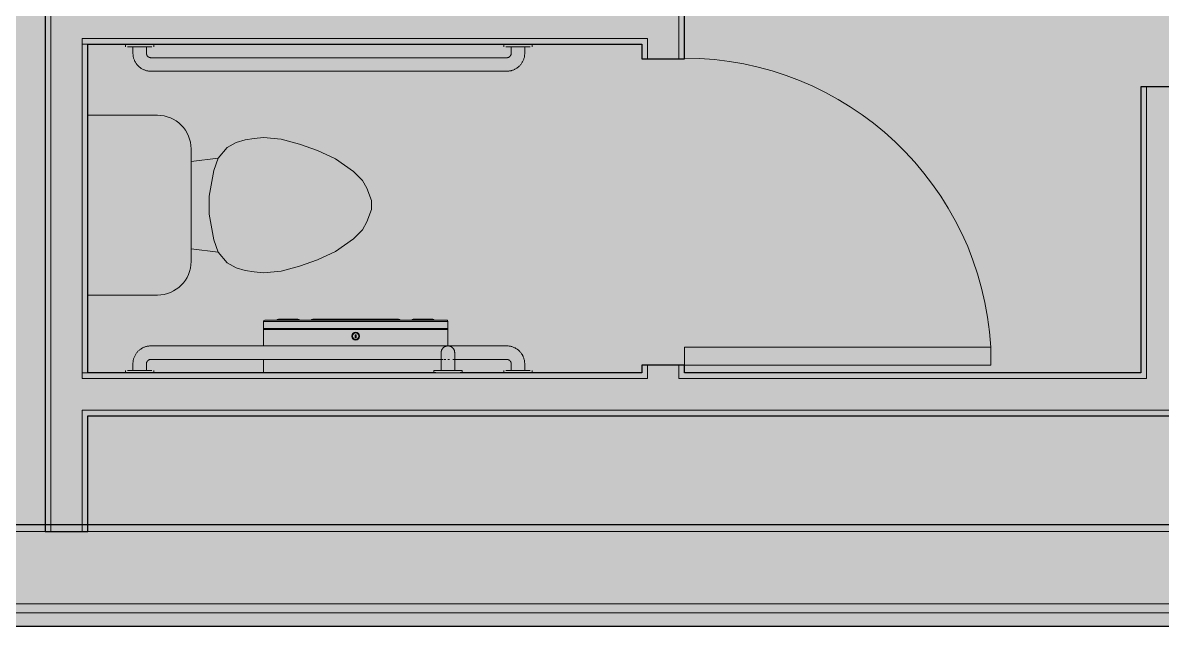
# Model space of a CAD drawing. Header units: inches. Extents: x -214893 to 4876, y -128673 to 1880.
# Drawn here: x 758.1 to 884.6, y -699 to -632 of the extents above; entities that cross this region are included whole.
import ezdxf

# ---------------------------------------------------------------- set-up
doc = ezdxf.new("R2010")
doc.units = ezdxf.units.IN
doc.header["$MEASUREMENT"] = 0
doc.linetypes.add('Grid Line 1_2_', pattern=[0.875, 0.5, -0.125, 0.125, -0.125])
for name, color, linetype, lineweight in [('A-DETL-GENF', 92, 'Continuous', 9), ('A-DOOR', 31, 'Continuous', 9), ('A-WALL', 113, 'Continuous', 9), ('I-WALL', 2, 'Continuous', 9), ('L-SITE-WALL', 31, 'Continuous', 9), ('P-SANR-FIXT', 6, 'Continuous', 9), ('Q-SPCQ', 91, 'Continuous', 9), ('S-GRID', 1, 'Continuous', 9)]:
    doc.layers.add(name, color=color, linetype=linetype, lineweight=lineweight)

# ---------------------------------------------------------------- blocks, each defined once
blk = doc.blocks.new('Open Source Metal Building_Exterior_rvt-1-Floor Plan - Warehouse')
at = {"layer": 'A-WALL', "color": 7}
for p, q in [((1138.4, -688.46), (421.56, -688.46)), ((1138.4, -696.46), (421.56, -696.46)), ((1138.4, -697.46), (421.56, -697.46))]:
    blk.add_line(p, q, dxfattribs=at)
at = {"layer": 'L-SITE-WALL', "color": 250, "lineweight": 25}
for p, q in [((1138.4, -687.71), (421.56, -687.71)), ((421.56, -698.96), (1138.4, -698.96))]:
    blk.add_line(p, q, dxfattribs=at)
at = {"layer": 'S-GRID', "linetype": 'Grid Line 1_2_'}
blk.add_line((4876.31, -696.46), (-2389.53, -696.46), dxfattribs=at)
blk = doc.blocks.new('Single-Flush - 34_ x 80_-711724-Floor Plan - Warehouse')
at = {"layer": 'A-DOOR', "lineweight": 13}
for p, q in [((15, 2.37), (15, 36.38)), ((17, 36.38), (15, 36.38)), ((17, 2.37), (17, 36.38)), ((17, 2.37), (15, 2.37))]:
    blk.add_line(p, q, dxfattribs=at)
at = {"layer": 'A-DOOR'}
blk.add_arc((17, 2.37), 34.07, 93.3657, 180, dxfattribs=at)
blk = doc.blocks.new('Toilet-Domestic-3D - Toilet-Domestic-3D-V24-Floor Plan - Warehouse')
at = {"layer": 'P-SANR-FIXT'}
for p, q in [((-9.98, 11.75), (-9.98, 19.48)), ((9.98, 19.48), (9.98, 11.75)), ((6.25, 8.02), (-6.25, 8.02)), ((-4.86, 8.02), (-5.21, 5)), ((4.86, 8.02), (5.21, 5)), ((-3.84, 5.5), (-5.21, 5)), ((-1, 6), (-3.84, 5.5)), ((1, 6), (-1, 6)), ((3.84, 5.5), (1, 6)), ((5.21, 5), (3.84, 5.5)), ((-6.4, 4), (-6.97, 3)), ((-5.21, 5), (-6.4, 4)), ((6.4, 4), (5.21, 5)), ((6.97, 3), (6.4, 4)), ((-6.97, 3), (-7.24, 2)), ((7.24, 2), (6.97, 3)), ((-7.24, 2), (-7.41, 1)), ((7.41, 1), (7.24, 2)), ((-7.41, 1), (-7.5, 0)), ((-7.5, 0), (-7.33, -1.99)), ((7.33, -1.99), (7.5, 0)), ((7.5, 0), (7.41, 1)), ((-7.33, -1.99), (-6.79, -4)), ((6.79, -4), (7.33, -1.99)), ((-6.79, -4), (-6.06, -6)), ((6.06, -6), (6.79, -4)), ((-6.06, -6), (-5.13, -8)), ((5.13, -8), (6.06, -6)), ((-5.13, -8), (-3.74, -10)), ((3.74, -10), (5.13, -8)), ((-3.74, -10), (-2.74, -11)), ((2.74, -11), (3.74, -10)), ((-2.74, -11), (-1.87, -11.5)), ((1.87, -11.5), (2.74, -11)), ((-1.87, -11.5), (-0.5, -12)), ((-0.5, -12), (0.5, -12)), ((0.5, -12), (1.87, -11.5))]:
    blk.add_line(p, q, dxfattribs=at)
for centre, start, end in [((-6.25, 11.75), 180, 270), ((6.25, 11.75), 270, 360)]:
    blk.add_arc(centre, 3.73, start, end, dxfattribs=at)
blk = doc.blocks.new('817_Grab_Bars - 8170-001420-V25-Floor Plan - Warehouse')
at = {"layer": 'Q-SPCQ'}
for p, q in [((811.86, -667.84), (772.36, -667.84)), ((770.36, -669.84), (770.36, -670.55)), ((771.86, -670.55), (771.86, -669.84)), ((772.36, -669.34), (804.79, -669.34)), ((804.93, -669.34), (805.1, -669.34)), ((805.34, -669.34), (805.51, -669.34)), ((805.88, -669.34), (811.86, -669.34)), ((812.36, -669.84), (812.36, -670.55)), ((813.86, -670.55), (813.86, -669.84)), ((769.55, -670.55), (769.55, -670.84)), ((769.76, -670.55), (771.11, -670.55)), ((771.11, -670.55), (772.46, -670.55)), ((772.67, -670.84), (772.67, -670.55)), ((811.55, -670.55), (811.55, -670.84)), ((811.76, -670.55), (813.11, -670.55)), ((813.11, -670.55), (814.46, -670.55)), ((814.67, -670.84), (814.67, -670.55))]:
    blk.add_line(p, q, dxfattribs=at)
at = {"layer": 'Q-SPCQ', "flags": 128}
for points in [[(772.36, -667.84), (772.28, -667.84), (772.2, -667.84), (772.12, -667.85), (772.04, -667.86), (771.96, -667.88), (771.88, -667.89), (771.81, -667.91), (771.73, -667.94), (771.65, -667.96), (771.58, -667.99), (771.51, -668.03), (771.44, -668.06), (771.37, -668.1), (771.3, -668.14), (771.23, -668.19), (771.17, -668.23), (771.1, -668.28), (771.04, -668.33), (770.98, -668.39), (770.92, -668.44), (770.87, -668.5), (770.82, -668.56), (770.77, -668.62), (770.72, -668.69), (770.68, -668.76), (770.63, -668.82), (770.6, -668.89), (770.56, -668.96), (770.53, -669.04), (770.5, -669.11), (770.47, -669.19), (770.44, -669.26), (770.42, -669.34), (770.4, -669.42), (770.39, -669.5), (770.38, -669.58), (770.37, -669.65), (770.36, -669.73), (770.36, -669.81), (770.36, -669.84)], [(813.86, -669.84), (813.86, -669.76), (813.85, -669.68), (813.85, -669.6), (813.83, -669.52), (813.82, -669.44), (813.8, -669.36), (813.78, -669.28), (813.76, -669.21), (813.73, -669.13), (813.7, -669.06), (813.67, -668.98), (813.63, -668.91), (813.6, -668.84), (813.55, -668.77), (813.51, -668.71), (813.46, -668.64), (813.41, -668.58), (813.36, -668.52), (813.31, -668.46), (813.25, -668.4), (813.19, -668.35), (813.13, -668.29), (813.07, -668.24), (813.01, -668.2), (812.94, -668.15), (812.87, -668.11), (812.8, -668.07), (812.73, -668.04), (812.66, -668), (812.58, -667.97), (812.51, -667.94), (812.43, -667.92), (812.36, -667.9), (812.28, -667.88), (812.2, -667.87), (812.12, -667.85), (812.04, -667.84), (811.96, -667.84), (811.88, -667.84), (811.86, -667.84)], [(771.86, -669.84), (771.86, -669.82), (771.86, -669.8), (771.86, -669.78), (771.87, -669.76), (771.87, -669.74), (771.87, -669.72), (771.88, -669.7), (771.88, -669.68), (771.89, -669.66), (771.9, -669.64), (771.91, -669.62), (771.92, -669.61), (771.93, -669.59), (771.94, -669.57), (771.95, -669.55), (771.96, -669.54), (771.97, -669.52), (771.98, -669.51), (772, -669.49), (772.01, -669.48), (772.03, -669.46), (772.04, -669.45), (772.06, -669.44), (772.07, -669.43), (772.09, -669.42), (772.11, -669.4), (772.12, -669.39), (772.14, -669.39), (772.16, -669.38), (772.18, -669.37), (772.2, -669.36), (772.22, -669.36), (772.24, -669.35), (772.25, -669.35), (772.27, -669.34), (772.29, -669.34), (772.31, -669.34), (772.33, -669.34), (772.35, -669.34), (772.36, -669.34)], [(811.86, -669.34), (811.88, -669.34), (811.9, -669.34), (811.92, -669.34), (811.94, -669.34), (811.96, -669.35), (811.98, -669.35), (812, -669.36), (812.02, -669.36), (812.04, -669.37), (812.05, -669.38), (812.07, -669.38), (812.09, -669.39), (812.11, -669.4), (812.13, -669.41), (812.14, -669.42), (812.16, -669.43), (812.17, -669.45), (812.19, -669.46), (812.2, -669.47), (812.22, -669.49), (812.23, -669.5), (812.24, -669.52), (812.26, -669.53), (812.27, -669.55), (812.28, -669.57), (812.29, -669.58), (812.3, -669.6), (812.31, -669.62), (812.32, -669.64), (812.33, -669.65), (812.33, -669.67), (812.34, -669.69), (812.34, -669.71), (812.35, -669.73), (812.35, -669.75), (812.36, -669.77), (812.36, -669.79), (812.36, -669.81), (812.36, -669.83), (812.36, -669.84)]]:
    blk.add_lwpolyline(points, dxfattribs=at)
blk = doc.blocks.new('817_Grab_Bars - 8170-001420-V8-Floor Plan - Warehouse')
at = {"layer": 'Q-SPCQ'}
for p, q in [((826.86, -454.9), (826.58, -454.9)), ((826.58, -456.46), (826.58, -455.11)), ((826.58, -455.71), (825.86, -455.71)), ((826.58, -457.81), (826.58, -456.46)), ((823.86, -457.71), (823.86, -497.21)), ((825.36, -497.21), (825.36, -457.71)), ((825.86, -457.21), (826.58, -457.21)), ((826.58, -458.02), (826.86, -458.02)), ((826.86, -496.9), (826.58, -496.9)), ((826.58, -498.46), (826.58, -497.11)), ((826.58, -497.71), (825.86, -497.71)), ((825.86, -499.21), (826.58, -499.21)), ((826.58, -499.81), (826.58, -498.46)), ((826.58, -500.02), (826.86, -500.02))]:
    blk.add_line(p, q, dxfattribs=at)
at = {"layer": 'Q-SPCQ', "flags": 128}
for points in [[(825.86, -455.71), (825.78, -455.71), (825.7, -455.72), (825.62, -455.73), (825.54, -455.74), (825.46, -455.75), (825.38, -455.77), (825.31, -455.79), (825.23, -455.81), (825.15, -455.84), (825.08, -455.87), (825.01, -455.9), (824.94, -455.94), (824.87, -455.98), (824.8, -456.02), (824.73, -456.06), (824.67, -456.11), (824.6, -456.16), (824.54, -456.21), (824.48, -456.26), (824.42, -456.32), (824.37, -456.38), (824.32, -456.44), (824.27, -456.5), (824.22, -456.56), (824.18, -456.63), (824.13, -456.7), (824.1, -456.77), (824.06, -456.84), (824.03, -456.91), (824, -456.99), (823.97, -457.06), (823.94, -457.14), (823.92, -457.21), (823.9, -457.29), (823.89, -457.37), (823.88, -457.45), (823.87, -457.53), (823.86, -457.61), (823.86, -457.69), (823.86, -457.71)], [(825.36, -457.71), (825.36, -457.69), (825.36, -457.67), (825.36, -457.65), (825.37, -457.63), (825.37, -457.61), (825.37, -457.59), (825.38, -457.57), (825.38, -457.55), (825.39, -457.53), (825.4, -457.52), (825.41, -457.5), (825.42, -457.48), (825.43, -457.46), (825.44, -457.45), (825.45, -457.43), (825.46, -457.41), (825.47, -457.4), (825.48, -457.38), (825.5, -457.37), (825.51, -457.35), (825.53, -457.34), (825.54, -457.33), (825.56, -457.31), (825.57, -457.3), (825.59, -457.29), (825.61, -457.28), (825.62, -457.27), (825.64, -457.26), (825.66, -457.25), (825.68, -457.24), (825.7, -457.24), (825.72, -457.23), (825.74, -457.23), (825.75, -457.22), (825.77, -457.22), (825.79, -457.22), (825.81, -457.21), (825.83, -457.21), (825.85, -457.21), (825.86, -457.21)], [(823.86, -497.21), (823.86, -497.29), (823.87, -497.37), (823.87, -497.45), (823.89, -497.53), (823.9, -497.61), (823.92, -497.69), (823.94, -497.76), (823.96, -497.84), (823.99, -497.92), (824.02, -497.99), (824.05, -498.06), (824.09, -498.13), (824.12, -498.2), (824.16, -498.27), (824.21, -498.34), (824.26, -498.41), (824.3, -498.47), (824.36, -498.53), (824.41, -498.59), (824.47, -498.65), (824.52, -498.7), (824.59, -498.75), (824.65, -498.8), (824.71, -498.85), (824.78, -498.89), (824.85, -498.94), (824.92, -498.97), (824.99, -499.01), (825.06, -499.04), (825.13, -499.07), (825.21, -499.1), (825.29, -499.13), (825.36, -499.15), (825.44, -499.17), (825.52, -499.18), (825.6, -499.19), (825.68, -499.2), (825.76, -499.21), (825.84, -499.21), (825.86, -499.21)], [(825.86, -497.71), (825.84, -497.71), (825.82, -497.71), (825.8, -497.71), (825.78, -497.7), (825.76, -497.7), (825.74, -497.7), (825.72, -497.69), (825.7, -497.69), (825.68, -497.68), (825.66, -497.67), (825.65, -497.66), (825.63, -497.65), (825.61, -497.64), (825.59, -497.63), (825.58, -497.62), (825.56, -497.61), (825.55, -497.6), (825.53, -497.59), (825.52, -497.57), (825.5, -497.56), (825.49, -497.54), (825.47, -497.53), (825.46, -497.51), (825.45, -497.5), (825.44, -497.48), (825.43, -497.46), (825.42, -497.45), (825.41, -497.43), (825.4, -497.41), (825.39, -497.39), (825.39, -497.37), (825.38, -497.35), (825.38, -497.33), (825.37, -497.32), (825.37, -497.3), (825.36, -497.28), (825.36, -497.26), (825.36, -497.24), (825.36, -497.22), (825.36, -497.21)]]:
    blk.add_lwpolyline(points, dxfattribs=at)
blk = doc.blocks.new('Dispenser-Toilet_Tissue-Frost_Products_LTD_-Jumbo-169 - Steel-Brushed-Stainless_Steel-711843-Floor Plan - Warehouse')
at = {"layer": 'Q-SPCQ', "lineweight": 13}
for p, q in [((765.36, -535.69), (766.89, -535.69)), ((768.33, -535.69), (770.2, -535.69)), ((770.2, -556.19), (770.2, -535.69)), ((770.26, -535.75), (770.26, -556.13)), ((770.26, -535.75), (770.29, -535.75)), ((770.29, -535.69), (771.06, -535.69)), ((770.29, -535.75), (770.29, -535.69)), ((770.29, -556.13), (770.29, -535.75)), ((771.06, -535.69), (771.06, -556.19)), ((771.22, -535.85), (771.22, -537.2)), ((771.22, -537.2), (771.22, -554.67)), ((771.32, -537.36), (771.32, -539.53)), ((771.22, -539.69), (771.22, -541)), ((771.32, -541.18), (771.32, -550.69)), ((769.26, -545.9), (769.6, -545.9)), ((769.26, -545.98), (769.26, -545.9)), ((769.6, -545.98), (769.26, -545.98)), ((769.6, -545.9), (769.6, -545.98)), ((771.22, -550.87), (771.22, -552.18)), ((771.32, -552.34), (771.32, -554.51)), ((771.22, -554.67), (771.22, -556.03)), ((770.2, -556.19), (768.33, -556.19)), ((770.29, -556.13), (770.26, -556.13)), ((770.29, -556.19), (770.29, -556.13)), ((771.06, -556.19), (770.29, -556.19))]:
    blk.add_line(p, q, dxfattribs=at)
for radius in [0.438, 0.357]:
    blk.add_circle((769.44, -545.94), radius, dxfattribs=at)
for centre, radius, start, end in [((770.2, -535.75), 0.0601, 2.6815, 90), ((771.06, -535.85), 0.16, 0.9981, 90), ((771.14, -537.36), 0.18, 0, 63.6122), ((771.2, -538.91), 0.118, 10.8116, 82.3569), ((771.17, -538.91), 0.151, 289.6347, 357.321), ((771.14, -538.94), 0.18, 296.3916, 0), ((771.17, -538.93), 0.151, 289.6274, 356.8333), ((771.2, -539.51), 0.119, 10.0401, 81.5195), ((771.17, -539.51), 0.151, 289.6341, 357.321), ((771.17, -539.52), 0.151, 289.6341, 357.321), ((771.14, -539.53), 0.18, 296.3878, 0), ((771.1, -541.18), 0.22, 0, 56.9443), ((771.1, -550.69), 0.22, 303.0557, 0), ((771.14, -552.34), 0.18, 0, 63.6122), ((771.17, -552.35), 0.151, 2.679, 70.3659), ((771.17, -552.36), 0.151, 2.679, 70.3659), ((771.2, -552.36), 0.119, 278.4805, 349.9599), ((771.14, -552.93), 0.18, 0, 63.6122), ((771.17, -552.94), 0.151, 3.1669, 70.3659), ((771.17, -552.96), 0.151, 2.679, 70.3659), ((771.2, -552.96), 0.118, 277.6431, 349.1884), ((771.14, -554.51), 0.18, 296.3878, 0), ((770.2, -556.13), 0.06, 270, 0), ((771.06, -556.03), 0.16, 270, 0)]:
    blk.add_arc(centre, radius, start, end, dxfattribs=at)
blk = doc.blocks.new('817_Grab_Bars - 8170-001180-V26-Floor Plan - Warehouse')
at = {"layer": 'Q-SPCQ'}
for p, q in [((804.59, -669.84), (804.59, -670.55)), ((804.59, -669.84), (804.59, -670.55)), ((806.09, -670.55), (806.09, -669.84)), ((806.09, -670.55), (806.09, -669.84)), ((803.77, -670.55), (803.77, -670.84)), ((803.77, -670.55), (803.77, -670.84)), ((803.77, -670.55), (806.9, -670.55)), ((803.98, -670.55), (803.77, -670.55)), ((803.77, -670.55), (803.98, -670.55)), ((803.98, -670.55), (803.77, -670.55)), ((806.9, -670.84), (803.77, -670.84)), ((803.77, -670.84), (803.98, -670.84)), ((806.9, -670.55), (806.69, -670.55)), ((806.69, -670.55), (806.9, -670.55)), ((806.9, -670.55), (806.69, -670.55)), ((806.69, -670.84), (806.9, -670.84)), ((806.9, -670.84), (806.9, -670.55)), ((806.9, -670.84), (806.9, -670.55))]:
    blk.add_line(p, q, dxfattribs=at)
at = {"layer": 'Q-SPCQ', "flags": 128}
for points in [[(804.59, -668.59), (804.59, -668.56), (804.59, -668.53), (804.59, -668.5), (804.6, -668.47), (804.6, -668.44), (804.61, -668.41), (804.61, -668.38), (804.62, -668.35), (804.63, -668.32), (804.64, -668.29), (804.66, -668.27), (804.67, -668.24), (804.68, -668.21), (804.7, -668.19), (804.72, -668.16), (804.73, -668.14), (804.75, -668.11), (804.77, -668.09), (804.79, -668.07), (804.81, -668.05), (804.84, -668.03), (804.86, -668.01), (804.88, -667.99), (804.91, -667.97), (804.93, -667.95), (804.96, -667.94), (804.98, -667.92), (805.01, -667.91), (805.04, -667.9), (805.06, -667.89), (805.09, -667.88), (805.12, -667.87), (805.15, -667.86), (805.18, -667.85), (805.21, -667.85), (805.24, -667.84), (805.27, -667.84), (805.3, -667.84), (805.33, -667.84), (805.34, -667.84)], [(805.34, -667.84), (805.37, -667.84), (805.4, -667.84), (805.43, -667.84), (805.46, -667.85), (805.48, -667.85), (805.51, -667.86), (805.54, -667.87), (805.57, -667.87), (805.6, -667.88), (805.63, -667.9), (805.66, -667.91), (805.68, -667.92), (805.71, -667.94), (805.73, -667.95), (805.76, -667.97), (805.78, -667.98), (805.81, -668), (805.83, -668.02), (805.85, -668.04), (805.87, -668.06), (805.89, -668.09), (805.91, -668.11), (805.93, -668.13), (805.95, -668.16), (805.97, -668.18), (805.98, -668.21), (806, -668.23), (806.01, -668.26), (806.02, -668.29), (806.03, -668.31), (806.05, -668.34), (806.05, -668.37), (806.06, -668.4), (806.07, -668.43), (806.07, -668.46), (806.08, -668.49), (806.08, -668.52), (806.08, -668.55), (806.09, -668.58), (806.09, -668.59)], [(804.59, -668.59), (804.59, -668.59), (804.59, -668.59), (804.59, -668.59), (804.59, -668.6), (804.59, -668.61), (804.59, -668.62), (804.59, -668.63), (804.59, -668.65), (804.59, -668.67), (804.59, -668.68), (804.59, -668.7), (804.59, -668.73), (804.59, -668.75), (804.59, -668.78), (804.59, -668.8), (804.59, -668.83), (804.59, -668.86), (804.59, -668.9), (804.59, -668.93), (804.59, -668.97), (804.59, -669), (804.59, -669.04), (804.59, -669.08), (804.59, -669.12), (804.59, -669.16), (804.59, -669.2), (804.59, -669.25), (804.59, -669.29), (804.59, -669.34), (804.59, -669.38), (804.59, -669.43), (804.59, -669.48), (804.59, -669.53), (804.59, -669.57), (804.59, -669.62), (804.59, -669.67), (804.59, -669.72), (804.59, -669.77), (804.59, -669.82), (804.59, -669.84)], [(804.59, -669.84), (804.59, -669.79), (804.59, -669.74), (804.59, -669.69), (804.59, -669.64), (804.59, -669.59), (804.59, -669.54), (804.59, -669.49), (804.59, -669.44), (804.59, -669.4), (804.59, -669.35), (804.59, -669.3), (804.59, -669.26), (804.59, -669.21), (804.59, -669.17), (804.59, -669.13), (804.59, -669.09), (804.59, -669.05), (804.59, -669.01), (804.59, -668.97), (804.59, -668.94), (804.59, -668.91), (804.59, -668.87), (804.59, -668.84), (804.59, -668.81), (804.59, -668.78), (804.59, -668.76), (804.59, -668.73), (804.59, -668.71), (804.59, -668.69), (804.59, -668.67), (804.59, -668.65), (804.59, -668.64), (804.59, -668.63), (804.59, -668.61), (804.59, -668.6), (804.59, -668.6), (804.59, -668.59), (804.59, -668.59), (804.59, -668.59)], [(806.09, -669.84), (806.09, -669.79), (806.09, -669.74), (806.09, -669.69), (806.09, -669.64), (806.09, -669.59), (806.09, -669.54), (806.09, -669.49), (806.09, -669.44), (806.09, -669.4), (806.09, -669.35), (806.09, -669.3), (806.09, -669.26), (806.09, -669.21), (806.09, -669.17), (806.09, -669.13), (806.09, -669.09), (806.09, -669.05), (806.09, -669.01), (806.09, -668.97), (806.09, -668.94), (806.09, -668.91), (806.09, -668.87), (806.09, -668.84), (806.09, -668.81), (806.09, -668.78), (806.09, -668.76), (806.09, -668.73), (806.09, -668.71), (806.09, -668.69), (806.09, -668.67), (806.09, -668.65), (806.09, -668.64), (806.09, -668.63), (806.09, -668.61), (806.09, -668.6), (806.09, -668.6), (806.09, -668.59), (806.09, -668.59), (806.09, -668.59)], [(806.09, -668.59), (806.09, -668.59), (806.09, -668.59), (806.09, -668.59), (806.09, -668.6), (806.09, -668.61), (806.09, -668.62), (806.09, -668.63), (806.09, -668.65), (806.09, -668.67), (806.09, -668.68), (806.09, -668.7), (806.09, -668.73), (806.09, -668.75), (806.09, -668.78), (806.09, -668.8), (806.09, -668.83), (806.09, -668.86), (806.09, -668.9), (806.09, -668.93), (806.09, -668.97), (806.09, -669), (806.09, -669.04), (806.09, -669.08), (806.09, -669.12), (806.09, -669.16), (806.09, -669.2), (806.09, -669.25), (806.09, -669.29), (806.09, -669.34), (806.09, -669.38), (806.09, -669.43), (806.09, -669.48), (806.09, -669.53), (806.09, -669.57), (806.09, -669.62), (806.09, -669.67), (806.09, -669.72), (806.09, -669.77), (806.09, -669.82), (806.09, -669.84)]]:
    blk.add_lwpolyline(points, dxfattribs=at)

msp = doc.modelspace()

# ---------------------------------------------------------------- hatches: boundary and pattern name
at = {"layer": 'A-DETL-GENF'}
msp.add_hatch(color=7, dxfattribs=at).paths.add_polyline_path([(1589.15, -698.96), (4354.81, -698.96), (4354.81, 1706.04), (-2274.19, 1706.04), (-2274.19, -698.96), (1585.74, -698.96)], flags=0)

# ---------------------------------------------------------------- linework, layer by layer
at = {"layer": 'A-WALL'}
for p, q in [((761.23, -201.46), (761.23, -688.46)), ((830.98, -635.96), (830.98, -627.96)), ((827.48, -633.71), (764.73, -633.71)), ((764.73, -634.34), (764.73, -633.71)), ((827.48, -635.96), (827.48, -633.71)), ((764.73, -671.46), (764.73, -634.34)), ((764.73, -634.34), (765.36, -634.34)), ((882.89, -639.09), (882.89, -671.46)), ((827.48, -671.46), (827.48, -669.96)), ((830.98, -671.46), (830.98, -669.96)), ((764.73, -670.84), (765.36, -670.84)), ((764.73, -671.46), (827.48, -671.46)), ((830.98, -671.46), (882.89, -671.46)), ((764.73, -674.96), (1040.76, -674.96)), ((764.73, -674.96), (764.73, -688.46))]:
    msp.add_line(p, q, dxfattribs=at)
at = {"layer": 'I-WALL', "lineweight": 25}
for p, q in [((760.61, -200.84), (760.61, -688.46)), ((831.61, -635.96), (831.61, -627.96)), ((765.36, -670.84), (765.36, -634.34)), ((765.36, -634.34), (826.86, -634.34)), ((826.86, -634.34), (826.86, -635.96)), ((826.86, -635.96), (831.61, -635.96)), ((887.01, -639.09), (882.26, -639.09)), ((882.26, -639.09), (882.26, -670.84)), ((826.86, -669.96), (826.86, -670.84)), ((831.61, -669.96), (826.86, -669.96)), ((831.61, -670.84), (831.61, -669.96)), ((803.98, -670.84), (765.36, -670.84)), ((826.86, -670.84), (806.69, -670.84)), ((882.26, -670.84), (831.61, -670.84)), ((765.36, -675.59), (1040.76, -675.59)), ((765.36, -688.46), (765.36, -675.59)), ((760.61, -688.46), (765.36, -688.46))]:
    msp.add_line(p, q, dxfattribs=at)

# ---------------------------------------------------------------- block references
at = {"layer": 'A-DOOR', "rotation": 270.0000000000011}
msp.add_blockref('Single-Flush - 34_ x 80_-711724-Floor Plan - Warehouse', (829.23, -652.96), dxfattribs=at)
at = {"layer": 'P-SANR-FIXT', "rotation": 90.00000000000067}
msp.add_blockref('Toilet-Domestic-3D - Toilet-Domestic-3D-V24-Floor Plan - Warehouse', (784.84, -652.21), dxfattribs=at)
at = {"layer": 'Q-SPCQ'}
for name, p, rotation in [('817_Grab_Bars - 8170-001420-V8-Floor Plan - Warehouse', (314.65, -1461.2), 90.00000000000105), ('Dispenser-Toilet_Tissue-Frost_Products_LTD_-Jumbo-169 - Steel-Brushed-Stainless_Steel-711843-Floor Plan - Warehouse', (249.15, -1436.2), 90.0000000000011)]:
    msp.add_blockref(name, p, dxfattribs=dict(at, rotation=rotation))
for name in ['817_Grab_Bars - 8170-001420-V25-Floor Plan - Warehouse', '817_Grab_Bars - 8170-001180-V26-Floor Plan - Warehouse']:
    msp.add_blockref(name, (0, 0), dxfattribs=at)

# ---------------------------------------------------------------- next in the draw order: block references
at = {"lineweight": 5}
msp.add_blockref('Open Source Metal Building_Exterior_rvt-1-Floor Plan - Warehouse', (0, 0), dxfattribs=at)

doc.saveas('drawing.dxf')
